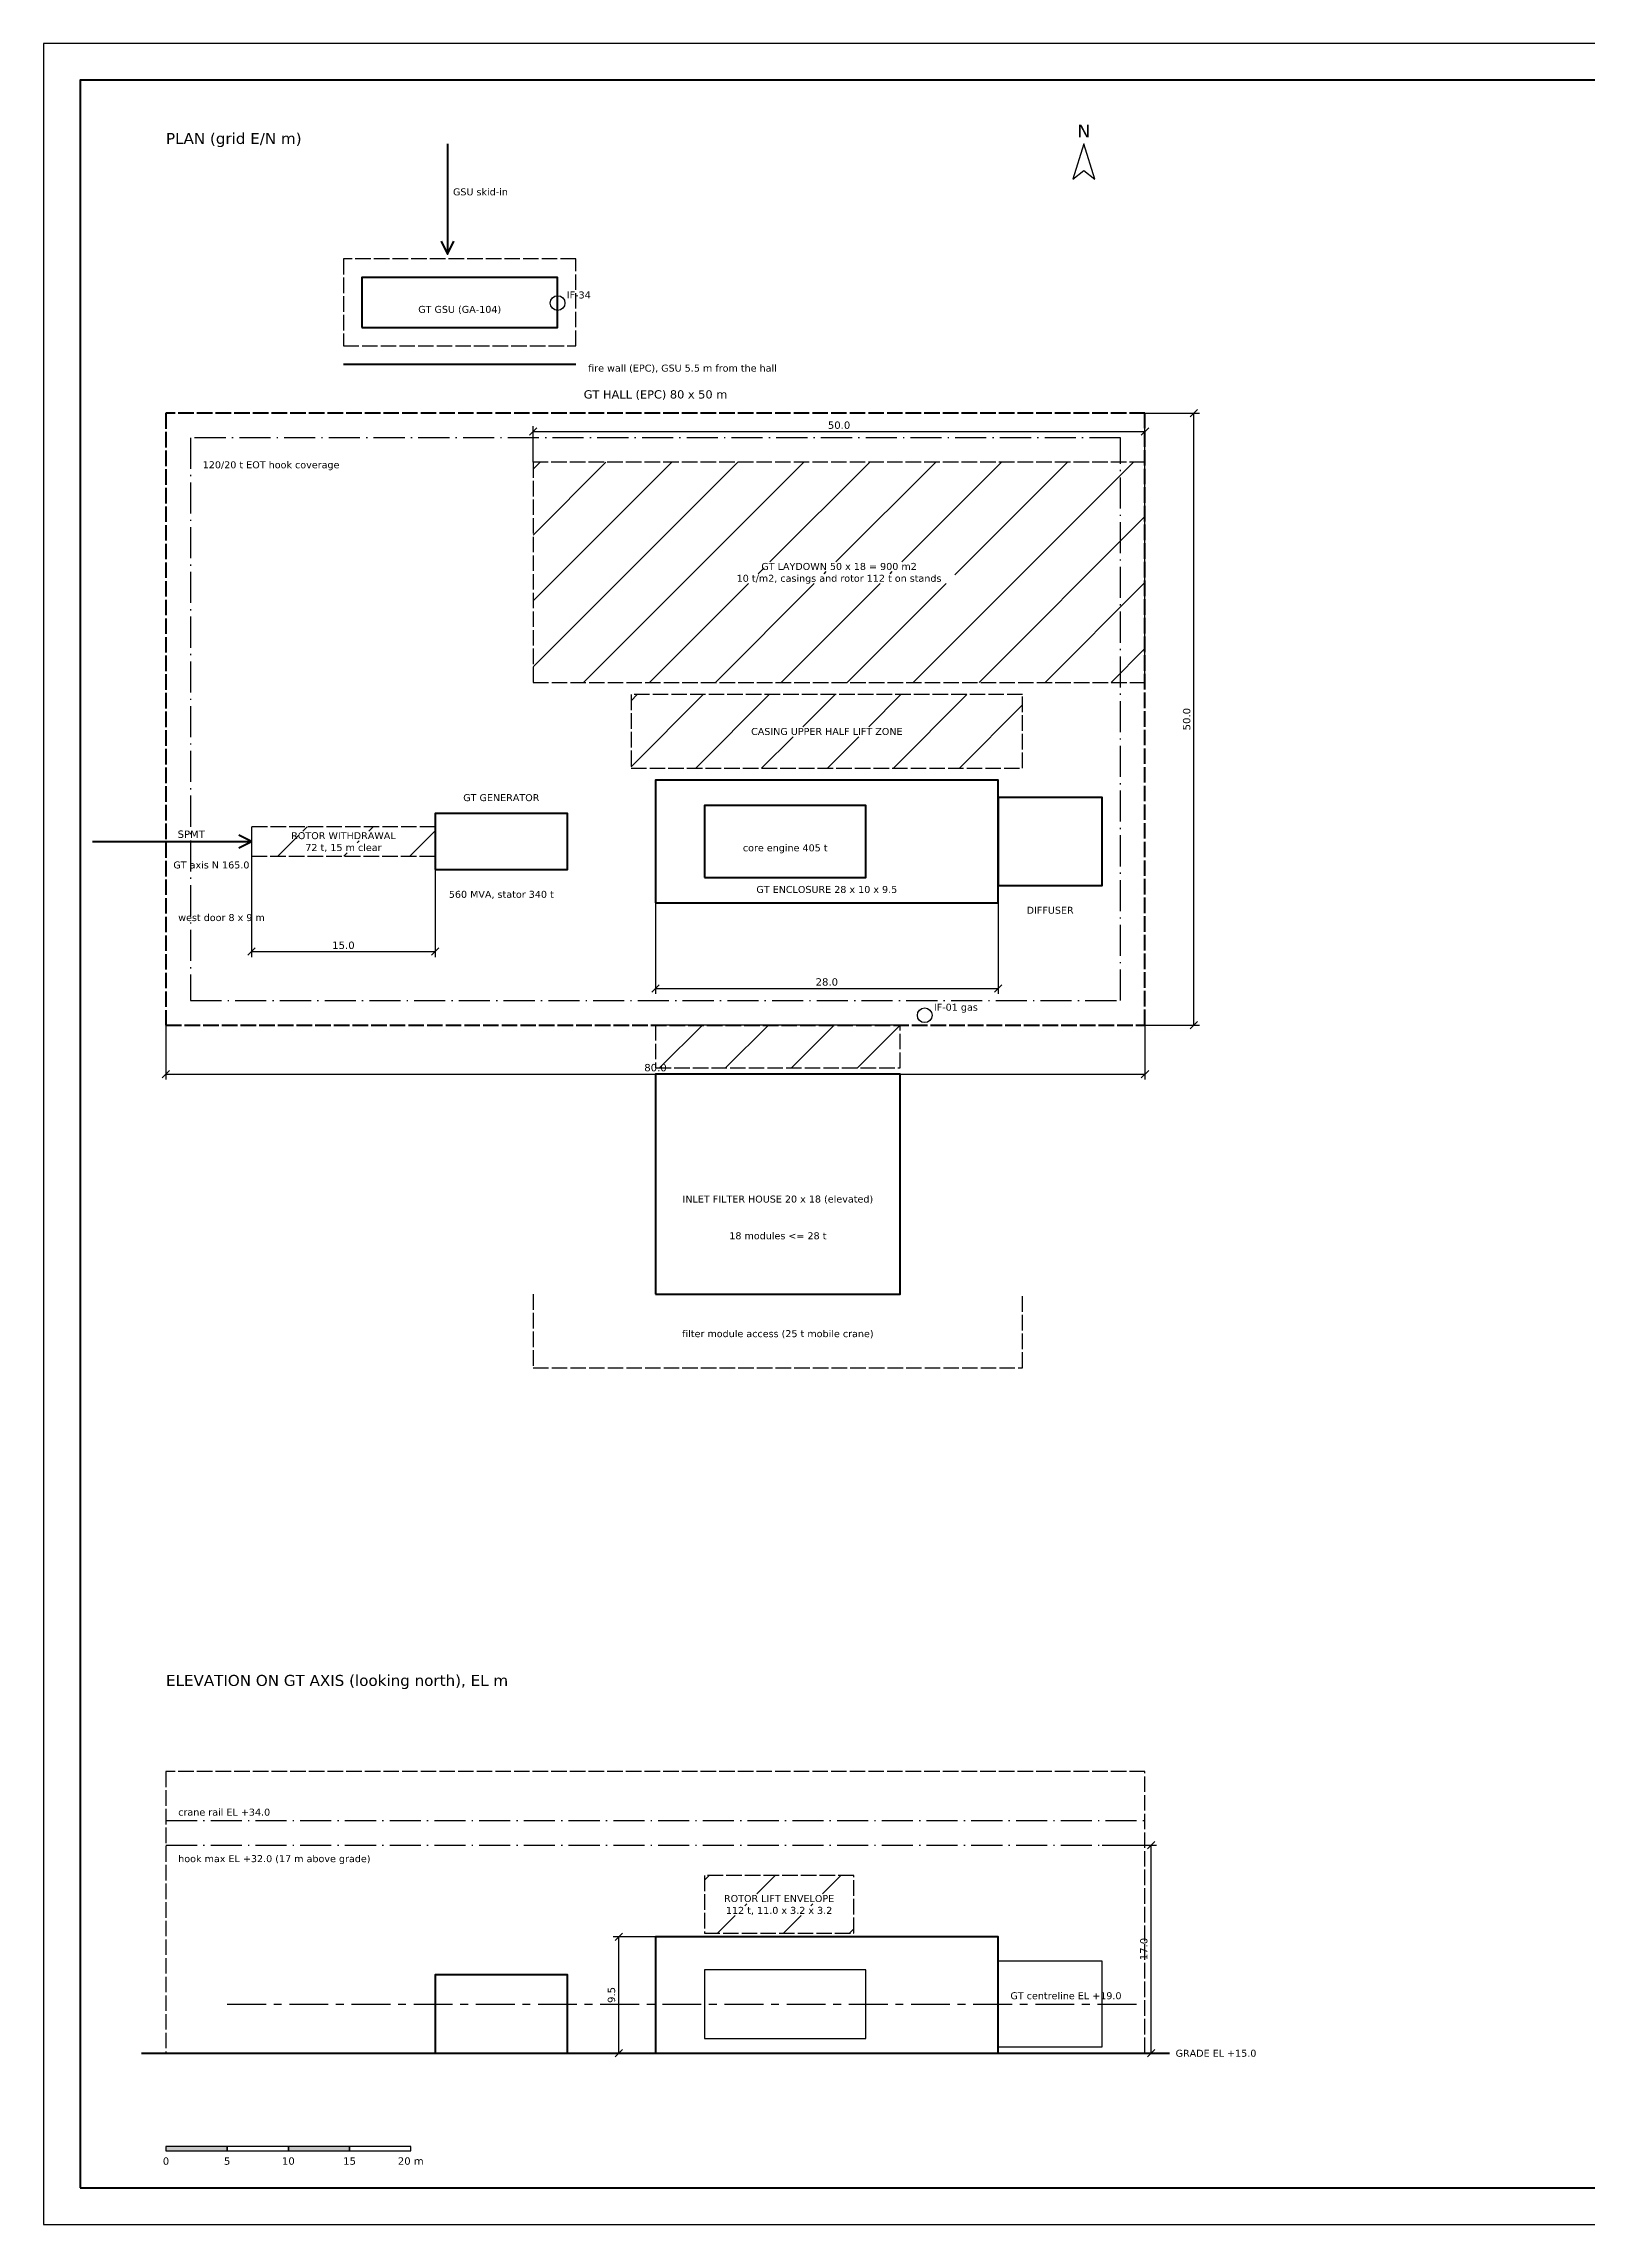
# Model space of a CAD drawing. Header units: metres. Extents: x 80 to 332, y 52 to 230.
# Drawn here: x 80 to 206.1, y 52 to 230.2 of the extents above; entities that cross this region are included whole.
import ezdxf
from ezdxf.enums import TextEntityAlignment as Align

# ---------------------------------------------------------------- set-up
doc = ezdxf.new("R2010")
doc.units = ezdxf.units.M
for name, pattern in [('CENTER', [5.08, 3.175, -0.635, 0.635, -0.635]), ('DASHDOT', [3.556, 2.54, -0.508, 0, -0.508]), ('DASHED', [1.524, 1.27, -0.254])]:
    doc.linetypes.add(name, pattern=pattern)
for name, color, linetype in [('ACCESS', 1, 'Continuous'), ('ANNO', 7, 'Continuous'), ('CRANE', 5, 'Continuous'), ('DIM', 1, 'Continuous'), ('EPC', 8, 'Continuous'), ('IEC', 7, 'Continuous'), ('LAYDOWN', 3, 'Continuous'), ('MAINT', 6, 'Continuous'), ('TIEIN', 6, 'Continuous'), ('TITLE', 7, 'Continuous')]:
    doc.layers.add(name, color=color, linetype=linetype)
doc.styles.add('IEC', font='DejaVuSans.ttf')

msp = doc.modelspace()

# ---------------------------------------------------------------- hatches: boundary and pattern name
at = {"layer": 'ANNO'}
h = msp.add_hatch(color=256, dxfattribs=at)
h.dxf.hatch_style = 1
h.paths.add_polyline_path([(90, 58), (95, 58), (95, 58.375), (90, 58.375)])
h = msp.add_hatch(color=256, dxfattribs=at)
h.dxf.hatch_style = 1
h.paths.add_polyline_path([(100, 58), (105, 58), (105, 58.375), (100, 58.375)])
at = {"layer": 'LAYDOWN'}
h = msp.add_hatch(dxfattribs=at)
h.set_pattern_fill('ANSI31', color=256, scale=1.2, style=0)
h.paths.add_polyline_path([(120, 178), (170, 178), (170, 196), (120, 196)])
h.paths.add_polyline_path([(138.8839, 187.0513), (151.1161, 187.0513), (151.1161, 187.8493), (138.8839, 187.8493)], flags=16)
h.paths.add_polyline_path([(135.5494, 186.0823), (154.4506, 186.0823), (154.4506, 186.8803), (135.5494, 186.8803)], flags=16)
at = {"layer": 'MAINT'}
h = msp.add_hatch(dxfattribs=at)
h.set_pattern_fill('ANSI31', color=256, scale=1.2, style=0)
h.paths.add_polyline_path([(128, 171), (160, 171), (160, 177), (128, 177)])
h.paths.add_polyline_path([(137.8839, 173.5668), (150.1161, 173.5668), (150.1161, 174.3648), (137.8839, 174.3648)], flags=16)
h = msp.add_hatch(dxfattribs=at)
h.set_pattern_fill('ANSI31', color=256, scale=1.2, style=0)
h.paths.add_polyline_path([(97, 163.8), (112, 163.8), (112, 166.2), (97, 166.2)])
h.paths.add_polyline_path([(100.8292, 165.0513), (108.1708, 165.0513), (108.1708, 165.8493), (100.8292, 165.8493)], flags=16)
h.paths.add_polyline_path([(100.8292, 164.0823), (108.1708, 164.0823), (108.1708, 164.8803), (100.8292, 164.8803)], flags=16)
h = msp.add_hatch(dxfattribs=at)
h.set_pattern_fill('ANSI31', color=256, scale=1.2, style=0)
h.paths.add_polyline_path([(130, 146.5), (150, 146.5), (150, 150), (130, 150)])
h = msp.add_hatch(dxfattribs=at)
h.set_pattern_fill('ANSI31', color=256, scale=1.2, style=0)
h.paths.add_polyline_path([(134, 75.8), (146.2, 75.8), (146.2, 80.5), (134, 80.5)])
h.paths.add_polyline_path([(135.7623, 78.2013), (144.4377, 78.2013), (144.4377, 78.9993), (135.7623, 78.9993)], flags=16)
h.paths.add_polyline_path([(134.8731, 77.2323), (145.3269, 77.2323), (145.3269, 78.0303), (134.8731, 78.0303)], flags=16)

# ---------------------------------------------------------------- linework, layer by layer
at = {"layer": 'ACCESS', "lineweight": 50}
for points in [[(113, 222), (113, 213)], [(112.475, 214.05), (113, 213), (113.525, 214.05)], [(84, 165), (97, 165)], [(95.95, 164.475), (97, 165), (95.95, 165.525)]]:
    msp.add_lwpolyline(points, dxfattribs=at)
at = {"layer": 'ACCESS', "linetype": 'DASHED'}
msp.add_lwpolyline([(120, 128), (120, 122), (160, 122), (160, 128)], dxfattribs=at)
at = {"layer": 'ANNO', "linetype": 'CENTER'}
msp.add_line((95, 70), (170, 70), dxfattribs=at)
at = {"layer": 'ANNO', "lineweight": 50}
msp.add_line((88, 66), (172, 66), dxfattribs=at)
at = {"layer": 'ANNO'}
for points in [[(165, 222), (164.1, 219.12), (165, 219.84), (165.9, 219.12)], [(90, 58), (95, 58), (95, 58.375), (90, 58.375)], [(95, 58), (100, 58), (100, 58.375), (95, 58.375)], [(100, 58), (105, 58), (105, 58.375), (100, 58.375)], [(105, 58), (110, 58), (110, 58.375), (105, 58.375)]]:
    msp.add_lwpolyline(points, close=True, dxfattribs=at)
at = {"layer": 'CRANE', "linetype": 'DASHDOT'}
for p, q in [((90, 85), (170, 85)), ((90, 83), (170, 83))]:
    msp.add_line(p, q, dxfattribs=at)
msp.add_lwpolyline([(92, 152), (168, 152), (168, 198), (92, 198)], close=True, dxfattribs=at)
at = {"layer": 'DIM'}
for p, q in [((170, 200), (174.45, 200)), ((173.7, 199.7), (174.3, 200.3)), ((174, 150), (174, 200)), ((119.7, 198.2), (120.3, 198.8)), ((120, 196), (120, 198.95)), ((120, 198.5), (170, 198.5)), ((169.7, 198.2), (170.3, 198.8)), ((170, 196), (170, 198.95)), ((97, 165), (97, 155.55)), ((112, 165), (112, 155.55)), ((130, 160), (130, 152.55)), ((158, 160), (158, 152.55)), ((96.7, 155.7), (97.3, 156.3)), ((97, 156), (112, 156)), ((111.7, 155.7), (112.3, 156.3)), ((129.7, 152.7), (130.3, 153.3)), ((157.7, 152.7), (158.3, 153.3)), ((130, 153), (158, 153)), ((90, 150), (90, 145.55)), ((170, 150), (170, 145.55)), ((170, 150), (174.45, 150)), ((173.7, 149.7), (174.3, 150.3)), ((89.7, 145.7), (90.3, 146.3)), ((169.7, 145.7), (170.3, 146.3)), ((90, 146), (170, 146)), ((166.5, 83), (170.95, 83)), ((170.2, 82.7), (170.8, 83.3)), ((170.5, 66), (170.5, 83)), ((130, 75.5), (126.55, 75.5)), ((126.7, 75.2), (127.3, 75.8)), ((127, 66), (127, 75.5)), ((130, 66), (126.55, 66)), ((126.7, 65.7), (127.3, 66.3)), ((166.5, 66), (170.95, 66)), ((170.2, 65.7), (170.8, 66.3))]:
    msp.add_line(p, q, dxfattribs=at)
at = {"layer": 'EPC', "lineweight": 100}
msp.add_line((104.5, 204), (123.5, 204), dxfattribs=at)
at = {"layer": 'EPC', "linetype": 'DASHED'}
for points in [[(104.5, 205.5), (123.5, 205.5), (123.5, 212.6), (104.5, 212.6)], [(90, 66), (170, 66), (170, 89), (90, 89)]]:
    msp.add_lwpolyline(points, close=True, dxfattribs=at)
at = {"layer": 'EPC', "linetype": 'DASHED', "lineweight": 50}
msp.add_lwpolyline([(90, 150), (170, 150), (170, 200), (90, 200)], close=True, dxfattribs=at)
at = {"layer": 'IEC', "lineweight": 50}
for points in [[(106, 207), (122, 207), (122, 211.1), (106, 211.1)], [(130, 160), (158, 160), (158, 170), (130, 170)], [(134, 162.05), (147.2, 162.05), (147.2, 167.95), (134, 167.95)], [(158, 161.4), (166.5, 161.4), (166.5, 168.6), (158, 168.6)], [(112, 162.7), (122.8, 162.7), (122.8, 167.3), (112, 167.3)], [(130, 128), (150, 128), (150, 146), (130, 146)], [(130, 66), (158, 66), (158, 75.5), (130, 75.5)], [(112, 66), (122.8, 66), (122.8, 72.4), (112, 72.4)]]:
    msp.add_lwpolyline(points, close=True, dxfattribs=at)
at = {"layer": 'IEC'}
for points in [[(158, 66.5), (166.5, 66.5), (166.5, 73.5), (158, 73.5)], [(134, 67.2), (147.2, 67.2), (147.2, 72.8), (134, 72.8)]]:
    msp.add_lwpolyline(points, close=True, dxfattribs=at)
at = {"layer": 'LAYDOWN', "linetype": 'DASHED'}
msp.add_lwpolyline([(120, 178), (170, 178), (170, 196), (120, 196)], close=True, dxfattribs=at)
at = {"layer": 'MAINT', "linetype": 'DASHED'}
for points in [[(128, 171), (160, 171), (160, 177), (128, 177)], [(97, 163.8), (112, 163.8), (112, 166.2), (97, 166.2)], [(130, 146.5), (150, 146.5), (150, 150), (130, 150)], [(134, 75.8), (146.2, 75.8), (146.2, 80.5), (134, 80.5)]]:
    msp.add_lwpolyline(points, close=True, dxfattribs=at)
at = {"layer": 'TIEIN'}
for centre in [(122, 209), (152, 150.8)]:
    msp.add_circle(centre, 0.6, dxfattribs=at)
at = {"layer": 'TITLE'}
msp.add_lwpolyline([(80, 52), (332.3, 52), (332.3, 230.2), (80, 230.2)], close=True, dxfattribs=at)
at = {"layer": 'TITLE', "lineweight": 70}
msp.add_lwpolyline([(83, 55), (329.3, 55), (329.3, 227.2), (83, 227.2)], close=True, dxfattribs=at)

# ---------------------------------------------------------------- texts
at = {"layer": 'ACCESS', "style": 'IEC'}
for s, height, p in [('GSU skid-in', 0.57, (113.45, 217.8)), ('SPMT', 0.6, (90.95, 165.3)), ('west door 8 x 9 m', 0.57, (91, 158.5))]:
    msp.add_text(s, height=height, dxfattribs=at).set_placement(p)
at = {"layer": 'ANNO', "style": 'IEC'}
for s, height, p in [('PLAN (grid E/N m)', 0.9, (90, 222)), ('GT axis N 165.0', 0.57, (90.6, 162.8)), ('ELEVATION ON GT AXIS (looking north), EL m', 0.9, (90, 96)), ('GT centreline EL +19.0', 0.57, (159, 70.4)), ('GRADE EL +15.0', 0.57, (172.5, 65.7))]:
    msp.add_text(s, height=height, dxfattribs=at).set_placement(p)
for s, height, p in [('N', 1.05, (165, 222.54)), ('0', 0.6, (90, 56.875)), ('5', 0.6, (95, 56.875)), ('10', 0.6, (100, 56.875)), ('15', 0.6, (105, 56.875)), ('20 m', 0.6, (110, 56.875))]:
    msp.add_text(s, height=height, dxfattribs=at).set_placement(p, align=Align.CENTER)
at = {"layer": 'CRANE', "style": 'IEC'}
for s, p in [('120/20 t EOT hook coverage', (93, 195.5)), ('crane rail EL +34.0', (91, 85.4)), ('hook max EL +32.0 (17 m above grade)', (91, 81.6))]:
    msp.add_text(s, height=0.57, dxfattribs=at).set_placement(p)
at = {"layer": 'DIM', "style": 'IEC'}
for s, p in [('50.0', (145, 198.725)), ('15.0', (104.5, 156.225)), ('28.0', (144, 153.225)), ('80.0', (130, 146.225))]:
    msp.add_text(s, height=0.6, dxfattribs=at).set_placement(p, align=Align.CENTER)
for s, p in [('50.0', (173.7, 175)), ('17.0', (170.2, 74.5)), ('9.5', (126.7, 70.75))]:
    msp.add_text(s, height=0.6, rotation=90, dxfattribs=at).set_placement(p, align=Align.CENTER)
at = {"layer": 'EPC', "style": 'IEC'}
msp.add_text('fire wall (EPC), GSU 5.5 m from the hall', height=0.57, dxfattribs=at).set_placement((124.5, 203.4))
msp.add_text('GT HALL (EPC) 80 x 50 m', height=0.675, dxfattribs=at).set_placement((130, 201.2), align=Align.CENTER)
at = {"layer": 'IEC', "style": 'IEC'}
for s, p in [('GT GSU (GA-104)', (114, 208.2)), ('GT GENERATOR', (117.4, 168.3)), ('core engine 405 t', (140.6, 164.2)), ('560 MVA, stator 340 t', (117.4, 160.4)), ('GT ENCLOSURE 28 x 10 x 9.5', (144, 160.8)), ('DIFFUSER', (162.25, 159.1)), ('INLET FILTER HOUSE 20 x 18 (elevated)', (140, 135.5)), ('18 modules <= 28 t', (140, 132.5))]:
    msp.add_text(s, height=0.57, dxfattribs=at).set_placement(p, align=Align.CENTER)
at = {"layer": 'LAYDOWN', "style": 'IEC'}
for s, p in [('GT LAYDOWN 50 x 18 = 900 m2', (145, 187.1938)), ('10 t/m2, casings and rotor 112 t on stands', (145, 186.2248))]:
    msp.add_text(s, height=0.57, dxfattribs=at).set_placement(p, align=Align.CENTER)
at = {"layer": 'MAINT', "style": 'IEC'}
for s, p in [('CASING UPPER HALF LIFT ZONE', (144, 173.7093)), ('ROTOR WITHDRAWAL', (104.5, 165.1938)), ('72 t, 15 m clear', (104.5, 164.2248)), ('filter module access (25 t mobile crane)', (140, 124.5)), ('ROTOR LIFT ENVELOPE', (140.1, 78.3438)), ('112 t, 11.0 x 3.2 x 3.2', (140.1, 77.3748))]:
    msp.add_text(s, height=0.57, dxfattribs=at).set_placement(p, align=Align.CENTER)
at = {"layer": 'TIEIN', "style": 'IEC'}
for s, p in [('IF-34', (122.75, 209.375)), ('IF-01 gas', (152.75, 151.175))]:
    msp.add_text(s, height=0.57, dxfattribs=at).set_placement(p)

doc.saveas('drawing.dxf')
